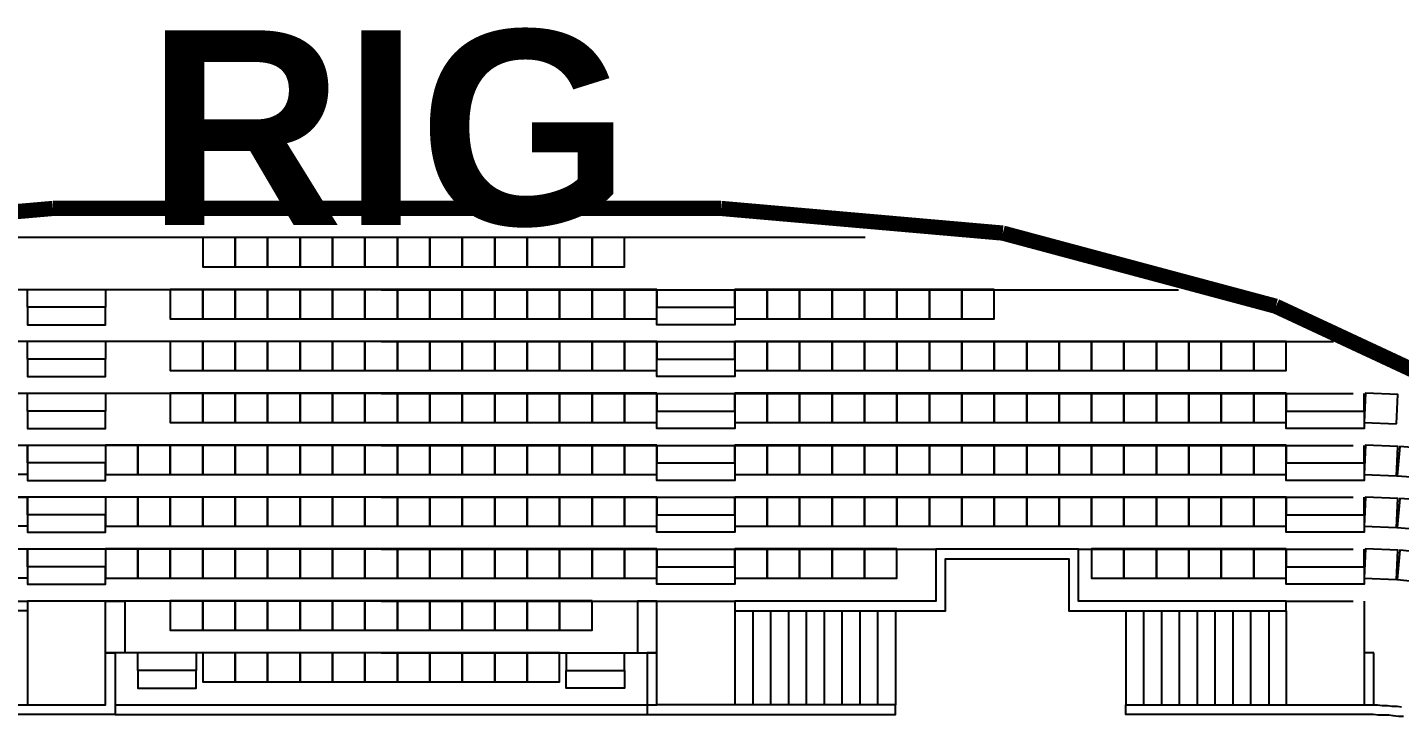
# Model space of a CAD drawing. Header units: millimetres. Extents: x -30921 to 91963, y -65754 to 26853.
# Drawn here: x -5404 to 15746, y 16230 to 26853 of the extents above; entities that cross this region are included whole.
import ezdxf

# ---------------------------------------------------------------- set-up
doc = ezdxf.new("R2010")
doc.units = ezdxf.units.MM
doc.header["$LTSCALE"] = 0.1
doc.header["$MEASUREMENT"] = 0
doc.layers.get('0').update_dxf_attribs({"linetype": 'CONTINUOUS'})
for name, color, linetype in [("BORN IN 90-Points d'accroche son", 1, 'CONTINUOUS'), ('GRADIN ESCALIER', 7, 'CONTINUOUS'), ('GRADINS_FIXES_HAUT', 7, 'CONTINUOUS'), ('SALLE CONTOUR', 7, 'CONTINUOUS')]:
    doc.layers.add(name, color=color, linetype=linetype)
doc.styles.get("Standard").update_dxf_attribs({"font": 'ARIALUNI.TTF'})

# ---------------------------------------------------------------- blocks, each defined once
blk = doc.blocks.new('BORN IN 90-nours-V2')
at = {"layer": "BORN IN 90-Points d'accroche son", "insert": (162.192, 39674.858), "char_height": 3000, "width": 9103.00494, "attachment_point": 5}
blk.add_mtext('{\\fArial|b1|i0|c0|p34;RIG}', dxfattribs=at)

msp = doc.modelspace()

# ---------------------------------------------------------------- linework, layer by layer
at = {"layer": 'GRADIN ESCALIER', "color": 7, "linetype": 'Continuous'}
for p, q in [((-7411.629, 23619.876), (7508.371, 23619.876)), ((48.371, 22809.876), (-12241.629, 22809.876)), ((-5401.629, 22539.876), (-5401.629, 22809.876)), ((48.371, 22809.876), (12338.371, 22809.876)), ((5498.371, 22539.876), (5498.371, 22809.876)), ((48.371, 22009.876), (-14631.629, 22009.876)), ((-5401.629, 21739.876), (-5401.629, 22009.876)), ((48.371, 22009.876), (14728.371, 22009.876)), ((5498.371, 21739.876), (5498.371, 22009.876)), ((48.371, 21209.876), (-14931.629, 21209.876)), ((-5401.629, 20939.876), (-5401.629, 21209.876)), ((48.371, 21209.876), (15028.371, 21209.876)), ((5498.371, 20939.876), (5498.371, 21209.876)), ((15198.371, 20939.876), (15198.371, 21209.876)), ((48.371, 20409.876), (-14931.629, 20409.876)), ((-5401.629, 20139.876), (-5401.629, 20409.876)), ((48.371, 20409.876), (15028.371, 20409.876)), ((5498.371, 20139.876), (5498.371, 20409.876)), ((15198.371, 20139.876), (15198.371, 20409.876)), ((48.371, 19609.876), (-14931.629, 19609.876)), ((-5401.629, 19339.876), (-5401.629, 19609.876)), ((48.371, 19609.876), (15028.371, 19609.876)), ((5498.371, 19339.876), (5498.371, 19609.876)), ((15198.371, 19339.876), (15198.371, 19609.876)), ((48.371, 18809.876), (-8501.629, 18809.876)), ((-5401.629, 18539.876), (-5401.629, 18809.876)), ((48.371, 18809.876), (8598.371, 18809.876)), ((5498.371, 18539.876), (5498.371, 18809.876)), ((10798.371, 18809.876), (15028.371, 18809.876)), ((15198.371, 18539.876), (15198.371, 18809.876)), ((48.371, 18009.876), (-5401.629, 18009.876)), ((48.371, 18009.876), (5498.371, 18009.876)), ((13998.371, 18009.876), (15028.371, 18009.876)), ((15198.371, 18009.876), (15198.371, 17209.876)), ((-5401.629, 17859.876), (-5401.629, 16409.876)), ((5498.371, 17859.876), (5498.371, 16409.876)), ((5778.371, 17859.876), (5778.371, 16409.876)), ((6048.371, 17859.876), (6048.371, 16409.876)), ((6328.371, 17859.876), (6328.371, 16409.876)), ((6598.371, 17859.876), (6598.371, 16409.876)), ((6878.371, 17859.876), (6878.371, 16409.876)), ((7148.371, 17859.876), (7148.371, 16409.876)), ((7428.371, 17859.876), (7428.371, 16409.876)), ((7698.371, 17859.876), (7698.371, 16409.876)), ((7978.371, 17859.876), (7978.371, 16409.876)), ((11528.371, 17859.876), (11528.371, 16409.876)), ((11798.371, 17859.876), (11798.371, 16409.876)), ((12078.371, 17859.876), (12078.371, 16409.876)), ((12348.371, 17859.876), (12348.371, 16409.876)), ((12628.371, 17859.876), (12628.371, 16409.876)), ((12898.371, 17859.876), (12898.371, 16409.876)), ((13178.371, 17859.876), (13178.371, 16409.876)), ((13448.371, 17859.876), (13448.371, 16409.876)), ((13728.371, 17859.876), (13728.371, 16409.876)), ((13998.371, 17859.876), (13998.371, 16409.876)), ((48.371, 17209.876), (-4051.629, 17209.876)), ((-3701.629, 16939.876), (-3701.629, 17209.876)), ((48.371, 17209.876), (4148.371, 17209.876)), ((3798.371, 16939.876), (3798.371, 17209.876)), ((-4051.629, 16409.876), (4298.371, 16409.876)), ((-4051.629, 16259.876), (4298.371, 16259.876))]:
    msp.add_line(p, q, dxfattribs=at)
for points in [[(-4201.629, 22809.876), (-4201.629, 22539.876), (-5401.629, 22539.876), (-5401.629, 22269.876), (-4201.629, 22269.876), (-4201.629, 22539.876)], [(4298.371, 22809.876), (4298.371, 22539.876), (5498.371, 22539.876), (5498.371, 22269.876), (4298.371, 22269.876), (4298.371, 22539.876)], [(-4201.629, 22009.876), (-4201.629, 21739.876), (-5401.629, 21739.876), (-5401.629, 21469.876), (-4201.629, 21469.876), (-4201.629, 21739.876)], [(4298.371, 22009.876), (4298.371, 21739.876), (5498.371, 21739.876), (5498.371, 21469.876), (4298.371, 21469.876), (4298.371, 21739.876)], [(-4201.629, 21209.876), (-4201.629, 20939.876), (-5401.629, 20939.876), (-5401.629, 20669.876), (-4201.629, 20669.876), (-4201.629, 20939.876)], [(4298.371, 21209.876), (4298.371, 20939.876), (5498.371, 20939.876), (5498.371, 20669.876), (4298.371, 20669.876), (4298.371, 20939.876)], [(13998.371, 21209.876), (13998.371, 20939.876), (15198.371, 20939.876), (15198.371, 20669.876), (13998.371, 20669.876), (13998.371, 20939.876)], [(-4201.629, 20409.876), (-4201.629, 20139.876), (-5401.629, 20139.876), (-5401.629, 19869.876), (-4201.629, 19869.876), (-4201.629, 20139.876)], [(4298.371, 20409.876), (4298.371, 20139.876), (5498.371, 20139.876), (5498.371, 19869.876), (4298.371, 19869.876), (4298.371, 20139.876)], [(13998.371, 20409.876), (13998.371, 20139.876), (15198.371, 20139.876), (15198.371, 19869.876), (13998.371, 19869.876), (13998.371, 20139.876)], [(-4201.629, 19609.876), (-4201.629, 19339.876), (-5401.629, 19339.876), (-5401.629, 19069.876), (-4201.629, 19069.876), (-4201.629, 19339.876)], [(4298.371, 19609.876), (4298.371, 19339.876), (5498.371, 19339.876), (5498.371, 19069.876), (4298.371, 19069.876), (4298.371, 19339.876)], [(13998.371, 19609.876), (13998.371, 19339.876), (15198.371, 19339.876), (15198.371, 19069.876), (13998.371, 19069.876), (13998.371, 19339.876)], [(-4201.629, 18809.876), (-4201.629, 18539.876), (-5401.629, 18539.876), (-5401.629, 18269.876), (-4201.629, 18269.876), (-4201.629, 18539.876)], [(4298.371, 18809.876), (4298.371, 18539.876), (5498.371, 18539.876), (5498.371, 18269.876), (4298.371, 18269.876), (4298.371, 18539.876)], [(13998.371, 18809.876), (13998.371, 18539.876), (15198.371, 18539.876), (15198.371, 18269.876), (13998.371, 18269.876), (13998.371, 18539.876)], [(-2801.629, 17209.876), (-2801.629, 16939.876), (-3701.629, 16939.876), (-3701.629, 16669.876), (-2801.629, 16669.876), (-2801.629, 16939.876)], [(2898.371, 17209.876), (2898.371, 16939.876), (3798.371, 16939.876), (3798.371, 16669.876), (2898.371, 16669.876), (2898.371, 16939.876)], [(15808.371, 16229.876), (15728.371, 16229.876), (15648.371, 16239.876), (15578.371, 16249.876), (15498.371, 16249.876), (15418.371, 16249.876), (15338.371, 16259.876), (15258.371, 16259.876), (15188.371, 16259.876), (15108.371, 16259.876), (15028.371, 16259.876), (11528.371, 16259.876), (11528.371, 16409.876), (15028.371, 16409.876), (15108.371, 16409.876), (15178.371, 16409.876), (15258.371, 16409.876), (15328.371, 16409.876), (15408.371, 16409.876), (15478.371, 16399.876), (15558.371, 16399.876), (15628.371, 16389.876), (15708.371, 16389.876), (15778.371, 16379.876)]]:
    msp.add_lwpolyline(points, dxfattribs=at)
for points in [[(-10551.629, 17859.876), (-13901.629, 17859.876), (-13901.629, 18009.876), (-10701.629, 18009.876), (-10701.629, 18809.876), (-8501.629, 18809.876), (-8501.629, 18009.876), (-5401.629, 18009.876), (-5401.629, 17859.876), (-8651.629, 17859.876), (-8651.629, 18659.876), (-10551.629, 18659.876)], [(8748.371, 17859.876), (8748.371, 18659.876), (10648.371, 18659.876), (10648.371, 17859.876), (13998.371, 17859.876), (13998.371, 18009.876), (10798.371, 18009.876), (10798.371, 18809.876), (8598.371, 18809.876), (8598.371, 18009.876), (5498.371, 18009.876), (5498.371, 17859.876)], [(10648.371, 17859.876), (13998.371, 17859.876), (13998.371, 18009.876), (10798.371, 18009.876), (10798.371, 18809.876), (8598.371, 18809.876), (8598.371, 18009.876), (5498.371, 18009.876), (5498.371, 17859.876), (8748.371, 17859.876), (8748.371, 18659.876), (10648.371, 18659.876)], [(-3901.629, 17209.876), (-4201.629, 17209.876), (-4201.629, 18009.876), (-3901.629, 18009.876)], [(3998.371, 17209.876), (4298.371, 17209.876), (4298.371, 18009.876), (3998.371, 18009.876)], [(-4051.629, 16259.876), (-7881.629, 16259.876), (-7881.629, 16409.876), (-4201.629, 16409.876), (-4201.629, 17209.876), (-4051.629, 17209.876)], [(4148.371, 16259.876), (7978.371, 16259.876), (7978.371, 16409.876), (4298.371, 16409.876), (4298.371, 17209.876), (4148.371, 17209.876)], [(15348.371, 17209.876), (15198.371, 17209.876), (15198.371, 16409.876), (15348.371, 16409.876)]]:
    msp.add_lwpolyline(points, close=True, dxfattribs=at)
at = {"layer": 'GRADINS_FIXES_HAUT', "color": 7, "linetype": 'Continuous'}
for points in [[(-2201.629, 23612.876), (-2701.629, 23612.876), (-2701.629, 23162.876), (-2201.629, 23162.876)], [(-1701.629, 23612.876), (-2201.629, 23612.876), (-2201.629, 23162.876), (-1701.629, 23162.876)], [(-1201.629, 23612.876), (-1701.629, 23612.876), (-1701.629, 23162.876), (-1201.629, 23162.876)], [(-701.629, 23612.876), (-1201.629, 23612.876), (-1201.629, 23162.876), (-701.629, 23162.876)], [(-201.629, 23612.876), (-701.629, 23612.876), (-701.629, 23162.876), (-201.629, 23162.876)], [(298.371, 23612.876), (-201.629, 23612.876), (-201.629, 23162.876), (298.371, 23162.876)], [(798.371, 23612.876), (298.371, 23612.876), (298.371, 23162.876), (798.371, 23162.876)], [(1298.371, 23612.876), (798.371, 23612.876), (798.371, 23162.876), (1298.371, 23162.876)], [(1798.371, 23612.876), (1298.371, 23612.876), (1298.371, 23162.876), (1798.371, 23162.876)], [(2298.371, 23612.876), (1798.371, 23612.876), (1798.371, 23162.876), (2298.371, 23162.876)], [(2798.371, 23612.876), (2298.371, 23612.876), (2298.371, 23162.876), (2798.371, 23162.876)], [(3298.371, 23612.876), (2798.371, 23612.876), (2798.371, 23162.876), (3298.371, 23162.876)], [(3798.371, 23612.876), (3298.371, 23612.876), (3298.371, 23162.876), (3798.371, 23162.876)], [(-2701.629, 22812.876), (-3201.629, 22812.876), (-3201.629, 22362.876), (-2701.629, 22362.876)], [(-2201.629, 22812.876), (-2701.629, 22812.876), (-2701.629, 22362.876), (-2201.629, 22362.876)], [(-1701.629, 22812.876), (-2201.629, 22812.876), (-2201.629, 22362.876), (-1701.629, 22362.876)], [(-1201.629, 22812.876), (-1701.629, 22812.876), (-1701.629, 22362.876), (-1201.629, 22362.876)], [(-701.629, 22812.876), (-1201.629, 22812.876), (-1201.629, 22362.876), (-701.629, 22362.876)], [(-201.629, 22812.876), (-701.629, 22812.876), (-701.629, 22362.876), (-201.629, 22362.876)], [(298.371, 22812.876), (-201.629, 22812.876), (-201.629, 22362.876), (298.371, 22362.876)], [(798.371, 22812.876), (298.371, 22812.876), (298.371, 22362.876), (798.371, 22362.876)], [(1298.371, 22812.876), (798.371, 22812.876), (798.371, 22362.876), (1298.371, 22362.876)], [(1798.371, 22812.876), (1298.371, 22812.876), (1298.371, 22362.876), (1798.371, 22362.876)], [(2298.371, 22812.876), (1798.371, 22812.876), (1798.371, 22362.876), (2298.371, 22362.876)], [(2798.371, 22812.876), (2298.371, 22812.876), (2298.371, 22362.876), (2798.371, 22362.876)], [(3298.371, 22812.876), (2798.371, 22812.876), (2798.371, 22362.876), (3298.371, 22362.876)], [(3798.371, 22812.876), (3298.371, 22812.876), (3298.371, 22362.876), (3798.371, 22362.876)], [(4298.371, 22812.876), (3798.371, 22812.876), (3798.371, 22362.876), (4298.371, 22362.876)], [(5998.371, 22812.876), (5498.371, 22812.876), (5498.371, 22362.876), (5998.371, 22362.876)], [(6498.371, 22812.876), (5998.371, 22812.876), (5998.371, 22362.876), (6498.371, 22362.876)], [(6998.371, 22812.876), (6498.371, 22812.876), (6498.371, 22362.876), (6998.371, 22362.876)], [(7498.371, 22812.876), (6998.371, 22812.876), (6998.371, 22362.876), (7498.371, 22362.876)], [(7998.371, 22812.876), (7498.371, 22812.876), (7498.371, 22362.876), (7998.371, 22362.876)], [(8498.371, 22812.876), (7998.371, 22812.876), (7998.371, 22362.876), (8498.371, 22362.876)], [(8998.371, 22812.876), (8498.371, 22812.876), (8498.371, 22362.876), (8998.371, 22362.876)], [(9498.371, 22812.876), (8998.371, 22812.876), (8998.371, 22362.876), (9498.371, 22362.876)], [(-2701.629, 22012.876), (-3201.629, 22012.876), (-3201.629, 21562.876), (-2701.629, 21562.876)], [(-2201.629, 22012.876), (-2701.629, 22012.876), (-2701.629, 21562.876), (-2201.629, 21562.876)], [(-1701.629, 22012.876), (-2201.629, 22012.876), (-2201.629, 21562.876), (-1701.629, 21562.876)], [(-1201.629, 22012.876), (-1701.629, 22012.876), (-1701.629, 21562.876), (-1201.629, 21562.876)], [(-701.629, 22012.876), (-1201.629, 22012.876), (-1201.629, 21562.876), (-701.629, 21562.876)], [(-201.629, 22012.876), (-701.629, 22012.876), (-701.629, 21562.876), (-201.629, 21562.876)], [(298.371, 22012.876), (-201.629, 22012.876), (-201.629, 21562.876), (298.371, 21562.876)], [(798.371, 22012.876), (298.371, 22012.876), (298.371, 21562.876), (798.371, 21562.876)], [(1298.371, 22012.876), (798.371, 22012.876), (798.371, 21562.876), (1298.371, 21562.876)], [(1798.371, 22012.876), (1298.371, 22012.876), (1298.371, 21562.876), (1798.371, 21562.876)], [(2298.371, 22012.876), (1798.371, 22012.876), (1798.371, 21562.876), (2298.371, 21562.876)], [(2798.371, 22012.876), (2298.371, 22012.876), (2298.371, 21562.876), (2798.371, 21562.876)], [(3298.371, 22012.876), (2798.371, 22012.876), (2798.371, 21562.876), (3298.371, 21562.876)], [(3798.371, 22012.876), (3298.371, 22012.876), (3298.371, 21562.876), (3798.371, 21562.876)], [(4298.371, 22012.876), (3798.371, 22012.876), (3798.371, 21562.876), (4298.371, 21562.876)], [(5998.371, 22012.876), (5498.371, 22012.876), (5498.371, 21562.876), (5998.371, 21562.876)], [(6498.371, 22012.876), (5998.371, 22012.876), (5998.371, 21562.876), (6498.371, 21562.876)], [(6998.371, 22012.876), (6498.371, 22012.876), (6498.371, 21562.876), (6998.371, 21562.876)], [(7498.371, 22012.876), (6998.371, 22012.876), (6998.371, 21562.876), (7498.371, 21562.876)], [(7998.371, 22012.876), (7498.371, 22012.876), (7498.371, 21562.876), (7998.371, 21562.876)], [(8498.371, 22012.876), (7998.371, 22012.876), (7998.371, 21562.876), (8498.371, 21562.876)], [(8998.371, 22012.876), (8498.371, 22012.876), (8498.371, 21562.876), (8998.371, 21562.876)], [(9498.371, 22012.876), (8998.371, 22012.876), (8998.371, 21562.876), (9498.371, 21562.876)], [(9998.371, 22012.876), (9498.371, 22012.876), (9498.371, 21562.876), (9998.371, 21562.876)], [(10498.371, 22012.876), (9998.371, 22012.876), (9998.371, 21562.876), (10498.371, 21562.876)], [(10998.371, 22012.876), (10498.371, 22012.876), (10498.371, 21562.876), (10998.371, 21562.876)], [(11498.371, 22012.876), (10998.371, 22012.876), (10998.371, 21562.876), (11498.371, 21562.876)], [(11998.371, 22012.876), (11498.371, 22012.876), (11498.371, 21562.876), (11998.371, 21562.876)], [(12498.371, 22012.876), (11998.371, 22012.876), (11998.371, 21562.876), (12498.371, 21562.876)], [(12998.371, 22012.876), (12498.371, 22012.876), (12498.371, 21562.876), (12998.371, 21562.876)], [(13498.371, 22012.876), (12998.371, 22012.876), (12998.371, 21562.876), (13498.371, 21562.876)], [(13998.371, 22012.876), (13498.371, 22012.876), (13498.371, 21562.876), (13998.371, 21562.876)], [(-2701.629, 21212.876), (-3201.629, 21212.876), (-3201.629, 20762.876), (-2701.629, 20762.876)], [(-2201.629, 21212.876), (-2701.629, 21212.876), (-2701.629, 20762.876), (-2201.629, 20762.876)], [(-1701.629, 21212.876), (-2201.629, 21212.876), (-2201.629, 20762.876), (-1701.629, 20762.876)], [(-1201.629, 21212.876), (-1701.629, 21212.876), (-1701.629, 20762.876), (-1201.629, 20762.876)], [(-701.629, 21212.876), (-1201.629, 21212.876), (-1201.629, 20762.876), (-701.629, 20762.876)], [(-201.629, 21212.876), (-701.629, 21212.876), (-701.629, 20762.876), (-201.629, 20762.876)], [(298.371, 21212.876), (-201.629, 21212.876), (-201.629, 20762.876), (298.371, 20762.876)], [(798.371, 21212.876), (298.371, 21212.876), (298.371, 20762.876), (798.371, 20762.876)], [(1298.371, 21212.876), (798.371, 21212.876), (798.371, 20762.876), (1298.371, 20762.876)], [(1798.371, 21212.876), (1298.371, 21212.876), (1298.371, 20762.876), (1798.371, 20762.876)], [(2298.371, 21212.876), (1798.371, 21212.876), (1798.371, 20762.876), (2298.371, 20762.876)], [(2798.371, 21212.876), (2298.371, 21212.876), (2298.371, 20762.876), (2798.371, 20762.876)], [(3298.371, 21212.876), (2798.371, 21212.876), (2798.371, 20762.876), (3298.371, 20762.876)], [(3798.371, 21212.876), (3298.371, 21212.876), (3298.371, 20762.876), (3798.371, 20762.876)], [(4298.371, 21212.876), (3798.371, 21212.876), (3798.371, 20762.876), (4298.371, 20762.876)], [(5998.371, 21212.876), (5498.371, 21212.876), (5498.371, 20762.876), (5998.371, 20762.876)], [(6498.371, 21212.876), (5998.371, 21212.876), (5998.371, 20762.876), (6498.371, 20762.876)], [(6998.371, 21212.876), (6498.371, 21212.876), (6498.371, 20762.876), (6998.371, 20762.876)], [(7498.371, 21212.876), (6998.371, 21212.876), (6998.371, 20762.876), (7498.371, 20762.876)], [(7998.371, 21212.876), (7498.371, 21212.876), (7498.371, 20762.876), (7998.371, 20762.876)], [(8498.371, 21212.876), (7998.371, 21212.876), (7998.371, 20762.876), (8498.371, 20762.876)], [(8998.371, 21212.876), (8498.371, 21212.876), (8498.371, 20762.876), (8998.371, 20762.876)], [(9498.371, 21212.876), (8998.371, 21212.876), (8998.371, 20762.876), (9498.371, 20762.876)], [(9998.371, 21212.876), (9498.371, 21212.876), (9498.371, 20762.876), (9998.371, 20762.876)], [(10498.371, 21212.876), (9998.371, 21212.876), (9998.371, 20762.876), (10498.371, 20762.876)], [(10998.371, 21212.876), (10498.371, 21212.876), (10498.371, 20762.876), (10998.371, 20762.876)], [(11498.371, 21212.876), (10998.371, 21212.876), (10998.371, 20762.876), (11498.371, 20762.876)], [(11998.371, 21212.876), (11498.371, 21212.876), (11498.371, 20762.876), (11998.371, 20762.876)], [(12498.371, 21212.876), (11998.371, 21212.876), (11998.371, 20762.876), (12498.371, 20762.876)], [(12998.371, 21212.876), (12498.371, 21212.876), (12498.371, 20762.876), (12998.371, 20762.876)], [(13498.371, 21212.876), (12998.371, 21212.876), (12998.371, 20762.876), (13498.371, 20762.876)], [(13998.371, 21212.876), (13498.371, 21212.876), (13498.371, 20762.876), (13998.371, 20762.876)], [(15698.371, 20742.876), (15718.371, 21192.876), (15218.371, 21212.876), (15198.371, 20762.876)], [(-5901.629, 20412.876), (-5401.629, 20412.876), (-5401.629, 19962.876), (-5901.629, 19962.876)], [(-3701.629, 20412.876), (-4201.629, 20412.876), (-4201.629, 19962.876), (-3701.629, 19962.876)], [(-3201.629, 20412.876), (-3701.629, 20412.876), (-3701.629, 19962.876), (-3201.629, 19962.876)], [(-2701.629, 20412.876), (-3201.629, 20412.876), (-3201.629, 19962.876), (-2701.629, 19962.876)], [(-2201.629, 20412.876), (-2701.629, 20412.876), (-2701.629, 19962.876), (-2201.629, 19962.876)], [(-1701.629, 20412.876), (-2201.629, 20412.876), (-2201.629, 19962.876), (-1701.629, 19962.876)], [(-1201.629, 20412.876), (-1701.629, 20412.876), (-1701.629, 19962.876), (-1201.629, 19962.876)], [(-701.629, 20412.876), (-1201.629, 20412.876), (-1201.629, 19962.876), (-701.629, 19962.876)], [(-201.629, 20412.876), (-701.629, 20412.876), (-701.629, 19962.876), (-201.629, 19962.876)], [(298.371, 20412.876), (-201.629, 20412.876), (-201.629, 19962.876), (298.371, 19962.876)], [(798.371, 20412.876), (298.371, 20412.876), (298.371, 19962.876), (798.371, 19962.876)], [(1298.371, 20412.876), (798.371, 20412.876), (798.371, 19962.876), (1298.371, 19962.876)], [(1798.371, 20412.876), (1298.371, 20412.876), (1298.371, 19962.876), (1798.371, 19962.876)], [(2298.371, 20412.876), (1798.371, 20412.876), (1798.371, 19962.876), (2298.371, 19962.876)], [(2798.371, 20412.876), (2298.371, 20412.876), (2298.371, 19962.876), (2798.371, 19962.876)], [(3298.371, 20412.876), (2798.371, 20412.876), (2798.371, 19962.876), (3298.371, 19962.876)], [(3798.371, 20412.876), (3298.371, 20412.876), (3298.371, 19962.876), (3798.371, 19962.876)], [(4298.371, 20412.876), (3798.371, 20412.876), (3798.371, 19962.876), (4298.371, 19962.876)], [(5998.371, 20412.876), (5498.371, 20412.876), (5498.371, 19962.876), (5998.371, 19962.876)], [(6498.371, 20412.876), (5998.371, 20412.876), (5998.371, 19962.876), (6498.371, 19962.876)], [(6998.371, 20412.876), (6498.371, 20412.876), (6498.371, 19962.876), (6998.371, 19962.876)], [(7498.371, 20412.876), (6998.371, 20412.876), (6998.371, 19962.876), (7498.371, 19962.876)], [(7998.371, 20412.876), (7498.371, 20412.876), (7498.371, 19962.876), (7998.371, 19962.876)], [(8498.371, 20412.876), (7998.371, 20412.876), (7998.371, 19962.876), (8498.371, 19962.876)], [(8998.371, 20412.876), (8498.371, 20412.876), (8498.371, 19962.876), (8998.371, 19962.876)], [(9498.371, 20412.876), (8998.371, 20412.876), (8998.371, 19962.876), (9498.371, 19962.876)], [(9998.371, 20412.876), (9498.371, 20412.876), (9498.371, 19962.876), (9998.371, 19962.876)], [(10498.371, 20412.876), (9998.371, 20412.876), (9998.371, 19962.876), (10498.371, 19962.876)], [(10998.371, 20412.876), (10498.371, 20412.876), (10498.371, 19962.876), (10998.371, 19962.876)], [(11498.371, 20412.876), (10998.371, 20412.876), (10998.371, 19962.876), (11498.371, 19962.876)], [(11998.371, 20412.876), (11498.371, 20412.876), (11498.371, 19962.876), (11998.371, 19962.876)], [(12498.371, 20412.876), (11998.371, 20412.876), (11998.371, 19962.876), (12498.371, 19962.876)], [(12998.371, 20412.876), (12498.371, 20412.876), (12498.371, 19962.876), (12998.371, 19962.876)], [(13498.371, 20412.876), (12998.371, 20412.876), (12998.371, 19962.876), (13498.371, 19962.876)], [(13998.371, 20412.876), (13498.371, 20412.876), (13498.371, 19962.876), (13998.371, 19962.876)], [(15698.371, 19942.876), (15718.371, 20392.876), (15218.371, 20412.876), (15198.371, 19962.876)], [(16208.371, 19902.876), (16248.371, 20352.876), (15748.371, 20392.876), (15708.371, 19942.876)], [(-5901.629, 19612.876), (-5401.629, 19612.876), (-5401.629, 19162.876), (-5901.629, 19162.876)], [(-3701.629, 19612.876), (-4201.629, 19612.876), (-4201.629, 19162.876), (-3701.629, 19162.876)], [(-3201.629, 19612.876), (-3701.629, 19612.876), (-3701.629, 19162.876), (-3201.629, 19162.876)], [(-2701.629, 19612.876), (-3201.629, 19612.876), (-3201.629, 19162.876), (-2701.629, 19162.876)], [(-2201.629, 19612.876), (-2701.629, 19612.876), (-2701.629, 19162.876), (-2201.629, 19162.876)], [(-1701.629, 19612.876), (-2201.629, 19612.876), (-2201.629, 19162.876), (-1701.629, 19162.876)], [(-1201.629, 19612.876), (-1701.629, 19612.876), (-1701.629, 19162.876), (-1201.629, 19162.876)], [(-701.629, 19612.876), (-1201.629, 19612.876), (-1201.629, 19162.876), (-701.629, 19162.876)], [(-201.629, 19612.876), (-701.629, 19612.876), (-701.629, 19162.876), (-201.629, 19162.876)], [(298.371, 19612.876), (-201.629, 19612.876), (-201.629, 19162.876), (298.371, 19162.876)], [(798.371, 19612.876), (298.371, 19612.876), (298.371, 19162.876), (798.371, 19162.876)], [(1298.371, 19612.876), (798.371, 19612.876), (798.371, 19162.876), (1298.371, 19162.876)], [(1798.371, 19612.876), (1298.371, 19612.876), (1298.371, 19162.876), (1798.371, 19162.876)], [(2298.371, 19612.876), (1798.371, 19612.876), (1798.371, 19162.876), (2298.371, 19162.876)], [(2798.371, 19612.876), (2298.371, 19612.876), (2298.371, 19162.876), (2798.371, 19162.876)], [(3298.371, 19612.876), (2798.371, 19612.876), (2798.371, 19162.876), (3298.371, 19162.876)], [(3798.371, 19612.876), (3298.371, 19612.876), (3298.371, 19162.876), (3798.371, 19162.876)], [(4298.371, 19612.876), (3798.371, 19612.876), (3798.371, 19162.876), (4298.371, 19162.876)], [(5998.371, 19612.876), (5498.371, 19612.876), (5498.371, 19162.876), (5998.371, 19162.876)], [(6498.371, 19612.876), (5998.371, 19612.876), (5998.371, 19162.876), (6498.371, 19162.876)], [(6998.371, 19612.876), (6498.371, 19612.876), (6498.371, 19162.876), (6998.371, 19162.876)], [(7498.371, 19612.876), (6998.371, 19612.876), (6998.371, 19162.876), (7498.371, 19162.876)], [(7998.371, 19612.876), (7498.371, 19612.876), (7498.371, 19162.876), (7998.371, 19162.876)], [(8498.371, 19612.876), (7998.371, 19612.876), (7998.371, 19162.876), (8498.371, 19162.876)], [(8998.371, 19612.876), (8498.371, 19612.876), (8498.371, 19162.876), (8998.371, 19162.876)], [(9498.371, 19612.876), (8998.371, 19612.876), (8998.371, 19162.876), (9498.371, 19162.876)], [(9998.371, 19612.876), (9498.371, 19612.876), (9498.371, 19162.876), (9998.371, 19162.876)], [(10498.371, 19612.876), (9998.371, 19612.876), (9998.371, 19162.876), (10498.371, 19162.876)], [(10998.371, 19612.876), (10498.371, 19612.876), (10498.371, 19162.876), (10998.371, 19162.876)], [(11498.371, 19612.876), (10998.371, 19612.876), (10998.371, 19162.876), (11498.371, 19162.876)], [(11998.371, 19612.876), (11498.371, 19612.876), (11498.371, 19162.876), (11998.371, 19162.876)], [(12498.371, 19612.876), (11998.371, 19612.876), (11998.371, 19162.876), (12498.371, 19162.876)], [(12998.371, 19612.876), (12498.371, 19612.876), (12498.371, 19162.876), (12998.371, 19162.876)], [(13498.371, 19612.876), (12998.371, 19612.876), (12998.371, 19162.876), (13498.371, 19162.876)], [(13998.371, 19612.876), (13498.371, 19612.876), (13498.371, 19162.876), (13998.371, 19162.876)], [(15698.371, 19142.876), (15718.371, 19592.876), (15218.371, 19612.876), (15198.371, 19162.876)], [(16208.371, 19102.876), (16248.371, 19552.876), (15748.371, 19592.876), (15708.371, 19142.876)], [(-5901.629, 18812.876), (-5401.629, 18812.876), (-5401.629, 18362.876), (-5901.629, 18362.876)], [(-3701.629, 18812.876), (-4201.629, 18812.876), (-4201.629, 18362.876), (-3701.629, 18362.876)], [(-3201.629, 18812.876), (-3701.629, 18812.876), (-3701.629, 18362.876), (-3201.629, 18362.876)], [(-2701.629, 18812.876), (-3201.629, 18812.876), (-3201.629, 18362.876), (-2701.629, 18362.876)], [(-2201.629, 18812.876), (-2701.629, 18812.876), (-2701.629, 18362.876), (-2201.629, 18362.876)], [(-1701.629, 18812.876), (-2201.629, 18812.876), (-2201.629, 18362.876), (-1701.629, 18362.876)], [(-1201.629, 18812.876), (-1701.629, 18812.876), (-1701.629, 18362.876), (-1201.629, 18362.876)], [(-701.629, 18812.876), (-1201.629, 18812.876), (-1201.629, 18362.876), (-701.629, 18362.876)], [(-201.629, 18812.876), (-701.629, 18812.876), (-701.629, 18362.876), (-201.629, 18362.876)], [(298.371, 18812.876), (-201.629, 18812.876), (-201.629, 18362.876), (298.371, 18362.876)], [(798.371, 18812.876), (298.371, 18812.876), (298.371, 18362.876), (798.371, 18362.876)], [(1298.371, 18812.876), (798.371, 18812.876), (798.371, 18362.876), (1298.371, 18362.876)], [(1798.371, 18812.876), (1298.371, 18812.876), (1298.371, 18362.876), (1798.371, 18362.876)], [(2298.371, 18812.876), (1798.371, 18812.876), (1798.371, 18362.876), (2298.371, 18362.876)], [(2798.371, 18812.876), (2298.371, 18812.876), (2298.371, 18362.876), (2798.371, 18362.876)], [(3298.371, 18812.876), (2798.371, 18812.876), (2798.371, 18362.876), (3298.371, 18362.876)], [(3798.371, 18812.876), (3298.371, 18812.876), (3298.371, 18362.876), (3798.371, 18362.876)], [(4298.371, 18812.876), (3798.371, 18812.876), (3798.371, 18362.876), (4298.371, 18362.876)], [(5998.371, 18812.876), (5498.371, 18812.876), (5498.371, 18362.876), (5998.371, 18362.876)], [(6498.371, 18812.876), (5998.371, 18812.876), (5998.371, 18362.876), (6498.371, 18362.876)], [(6998.371, 18812.876), (6498.371, 18812.876), (6498.371, 18362.876), (6998.371, 18362.876)], [(7498.371, 18812.876), (6998.371, 18812.876), (6998.371, 18362.876), (7498.371, 18362.876)], [(7998.371, 18812.876), (7498.371, 18812.876), (7498.371, 18362.876), (7998.371, 18362.876)], [(11498.371, 18812.876), (10998.371, 18812.876), (10998.371, 18362.876), (11498.371, 18362.876)], [(11998.371, 18812.876), (11498.371, 18812.876), (11498.371, 18362.876), (11998.371, 18362.876)], [(12498.371, 18812.876), (11998.371, 18812.876), (11998.371, 18362.876), (12498.371, 18362.876)], [(12998.371, 18812.876), (12498.371, 18812.876), (12498.371, 18362.876), (12998.371, 18362.876)], [(13498.371, 18812.876), (12998.371, 18812.876), (12998.371, 18362.876), (13498.371, 18362.876)], [(13998.371, 18812.876), (13498.371, 18812.876), (13498.371, 18362.876), (13998.371, 18362.876)], [(15698.371, 18342.876), (15718.371, 18792.876), (15218.371, 18812.876), (15198.371, 18362.876)], [(16208.371, 18292.876), (16248.371, 18742.876), (15748.371, 18792.876), (15708.371, 18342.876)], [(-2701.629, 18012.876), (-3201.629, 18012.876), (-3201.629, 17562.876), (-2701.629, 17562.876)], [(-2201.629, 18012.876), (-2701.629, 18012.876), (-2701.629, 17562.876), (-2201.629, 17562.876)], [(-1701.629, 18012.876), (-2201.629, 18012.876), (-2201.629, 17562.876), (-1701.629, 17562.876)], [(-1201.629, 18012.876), (-1701.629, 18012.876), (-1701.629, 17562.876), (-1201.629, 17562.876)], [(-701.629, 18012.876), (-1201.629, 18012.876), (-1201.629, 17562.876), (-701.629, 17562.876)], [(-201.629, 18012.876), (-701.629, 18012.876), (-701.629, 17562.876), (-201.629, 17562.876)], [(298.371, 18012.876), (-201.629, 18012.876), (-201.629, 17562.876), (298.371, 17562.876)], [(798.371, 18012.876), (298.371, 18012.876), (298.371, 17562.876), (798.371, 17562.876)], [(1298.371, 18012.876), (798.371, 18012.876), (798.371, 17562.876), (1298.371, 17562.876)], [(1798.371, 18012.876), (1298.371, 18012.876), (1298.371, 17562.876), (1798.371, 17562.876)], [(2298.371, 18012.876), (1798.371, 18012.876), (1798.371, 17562.876), (2298.371, 17562.876)], [(2798.371, 18012.876), (2298.371, 18012.876), (2298.371, 17562.876), (2798.371, 17562.876)], [(3298.371, 18012.876), (2798.371, 18012.876), (2798.371, 17562.876), (3298.371, 17562.876)], [(-2201.629, 17212.876), (-2701.629, 17212.876), (-2701.629, 16762.876), (-2201.629, 16762.876)], [(-1701.629, 17212.876), (-2201.629, 17212.876), (-2201.629, 16762.876), (-1701.629, 16762.876)], [(-1201.629, 17212.876), (-1701.629, 17212.876), (-1701.629, 16762.876), (-1201.629, 16762.876)], [(-701.629, 17212.876), (-1201.629, 17212.876), (-1201.629, 16762.876), (-701.629, 16762.876)], [(-201.629, 17212.876), (-701.629, 17212.876), (-701.629, 16762.876), (-201.629, 16762.876)], [(298.371, 17212.876), (-201.629, 17212.876), (-201.629, 16762.876), (298.371, 16762.876)], [(798.371, 17212.876), (298.371, 17212.876), (298.371, 16762.876), (798.371, 16762.876)], [(1298.371, 17212.876), (798.371, 17212.876), (798.371, 16762.876), (1298.371, 16762.876)], [(1798.371, 17212.876), (1298.371, 17212.876), (1298.371, 16762.876), (1798.371, 16762.876)], [(2298.371, 17212.876), (1798.371, 17212.876), (1798.371, 16762.876), (2298.371, 16762.876)], [(2798.371, 17212.876), (2298.371, 17212.876), (2298.371, 16762.876), (2798.371, 16762.876)]]:
    msp.add_lwpolyline(points, close=True, dxfattribs=at)
at = {"layer": 'SALLE CONTOUR', "color": 7, "linetype": 'Continuous', "const_width": 234.696}
for points in [[(-9352.629, 23682.876), (-5011.629, 24062.876)], [(-5011.629, 24062.876), (5288.371, 24062.876)], [(5288.371, 24062.876), (9629.371, 23682.876)], [(9629.371, 23682.876), (13839.371, 22554.876)], [(13839.371, 22554.876), (17788.372, 20713.876)]]:
    msp.add_lwpolyline(points, dxfattribs=at)

# ---------------------------------------------------------------- block references
at = {"linetype": 'Continuous'}
msp.add_blockref('BORN IN 90-nours-V2', (-0.129, -14387.952), dxfattribs=at)

doc.saveas('drawing.dxf')
